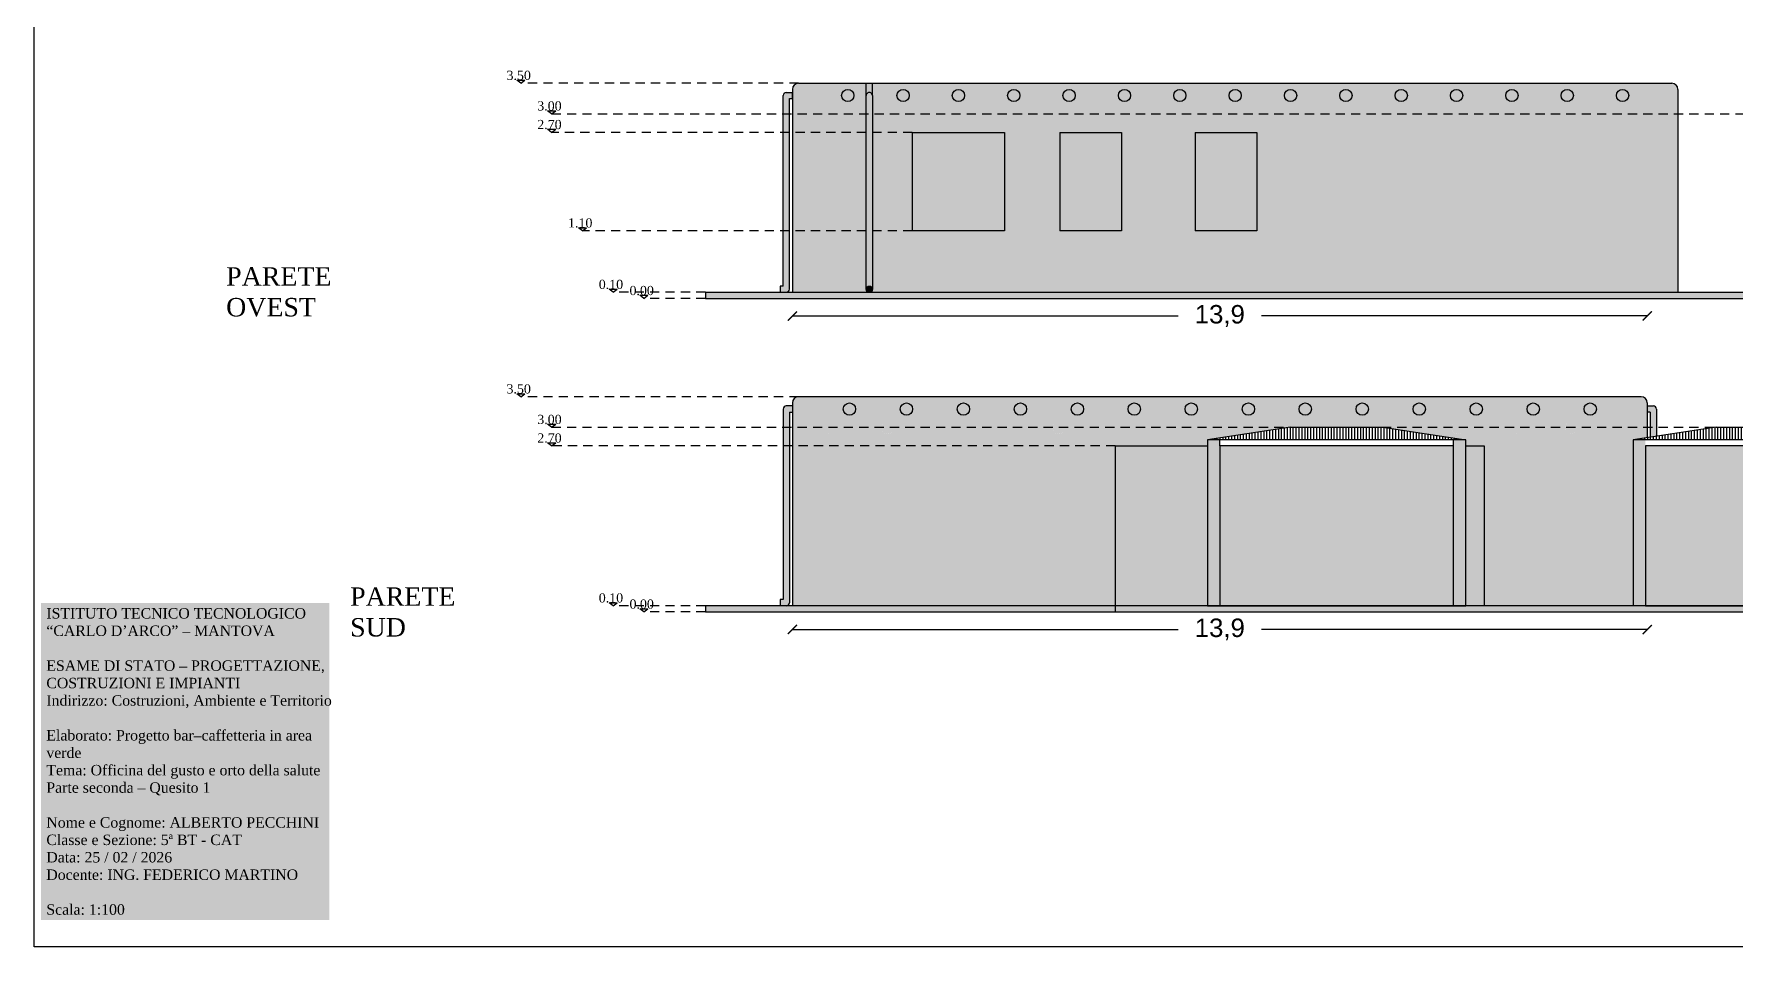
# Model space of a CAD drawing. Header units: millimetres. Extents: x 0 to 2688, y 0 to 2044.
# Drawn here: x 2346.21 to 2373.88, y 2014.14 to 2028.99 of the extents above; entities that cross this region are included whole.
import ezdxf

# ---------------------------------------------------------------- set-up
doc = ezdxf.new("R2010")
doc.units = ezdxf.units.MM
doc.linetypes.add('TRATTEGGIATA', pattern=[0.75, 0.5, -0.25])
doc.styles.get("Standard").update_dxf_attribs({"font": 'arial.ttf'})
doc.dimstyles.new('ISO-25', dxfattribs={"dimtxt": 2.5, "dimasz": 2.5, "dimexe": 1.25, "dimexo": 0.625, "dimtad": 1, "dimtxsty": 'Standard', "dimcen": 2.5, "dimadec": 0, "dimazin": 0, "dimtfac": 1, "dimtmove": 0, "dimatfit": 3, "dimfxl": 1, "dimarcsym": 0})
pattern_1 = [(90, (-93.24191, -1.42057), (-0.047625, 3e-17), [])]

# ---------------------------------------------------------------- blocks, each defined once
blk = doc.blocks.new('_ArchTick')
at = {"color": 0, "linetype": 'ByBlock', "const_width": 0.15}
blk.add_lwpolyline([(-0.5, -0.5), (0.5, 0.5)], dxfattribs=at)
blk = doc.blocks.new('*D97')
at = {"color": 0, "lineweight": -2, "transparency": 16777216}
for p, q in [((2358.539, 2019.299), (2364.813, 2019.299)), ((2372.439, 2019.299), (2366.165, 2019.299))]:
    blk.add_line(p, q, dxfattribs=at)
at = {"layer": 'Defpoints', "color": 0, "transparency": 16777216}
for p in [(2358.539, 2019.685), (2372.439, 2019.685), (2372.439, 2019.299)]:
    blk.add_point(p, dxfattribs=at)
at = {"color": 0, "lineweight": -2, "transparency": 16777216, "xscale": 0.15, "yscale": 0.15, "zscale": 0.15, "rotation": 180}
blk.add_blockref('_ArchTick', (2358.539, 2019.299), dxfattribs=at)
at = {"color": 0, "lineweight": -2, "transparency": 16777216, "xscale": 0.15, "yscale": 0.15, "zscale": 0.15}
blk.add_blockref('_ArchTick', (2372.439, 2019.299), dxfattribs=at)
at = {"color": 0, "transparency": 16777216, "insert": (2365.489, 2019.299), "char_height": 0.3, "attachment_point": 5}
blk.add_mtext('13,9', dxfattribs=at)
blk = doc.blocks.new('*D98')
at = {"color": 0, "lineweight": -2, "transparency": 16777216}
for p, q in [((2358.539, 2024.399), (2364.813, 2024.399)), ((2372.439, 2024.399), (2366.165, 2024.399))]:
    blk.add_line(p, q, dxfattribs=at)
at = {"layer": 'Defpoints', "color": 0, "transparency": 16777216}
for p in [(2358.539, 2024.785), (2372.439, 2024.785), (2372.439, 2024.399)]:
    blk.add_point(p, dxfattribs=at)
at = {"color": 0, "lineweight": -2, "transparency": 16777216, "xscale": 0.15, "yscale": 0.15, "zscale": 0.15, "rotation": 180}
blk.add_blockref('_ArchTick', (2358.539, 2024.399), dxfattribs=at)
at = {"color": 0, "lineweight": -2, "transparency": 16777216, "xscale": 0.15, "yscale": 0.15, "zscale": 0.15}
blk.add_blockref('_ArchTick', (2372.439, 2024.399), dxfattribs=at)
at = {"color": 0, "transparency": 16777216, "insert": (2365.489, 2024.399), "char_height": 0.3, "attachment_point": 5}
blk.add_mtext('13,9', dxfattribs=at)

msp = doc.modelspace()

# ---------------------------------------------------------------- hatches: boundary and pattern name
at = {"true_color": 0x83b13e, "transparency": 33554687}
h = msp.add_hatch(color=65, dxfattribs=at)
h.paths.add_polyline_path([(2372.939, 2024.785), (2372.939, 2028.085, 0.414214), (2372.839, 2028.185), (2358.639, 2028.185, 0.414214), (2358.539, 2028.085), (2358.539, 2024.785)])
h.paths.add_polyline_path([(2367.439, 2027.985, -1), (2367.639, 2027.985, -1)], flags=16)
h.paths.add_polyline_path([(2363.839, 2027.985, -1), (2364.039, 2027.985, -1)], flags=16)
h.paths.add_polyline_path([(2362.939, 2027.985, -1), (2363.139, 2027.985, -1)], flags=16)
h.paths.add_polyline_path([(2361.989, 2025.785), (2360.489, 2025.785), (2360.489, 2027.385), (2361.989, 2027.385)], flags=16)
h.paths.add_polyline_path([(2360.239, 2027.985, -1), (2360.439, 2027.985, -1)], flags=16)
at = {"transparency": 33554687}
h = msp.add_hatch(color=26, dxfattribs=at)
h.paths.add_polyline_path([(2359.339, 2027.985, 1), (2359.539, 2027.985, 1)])
h.paths.add_polyline_path([(2360.239, 2027.985, 1), (2360.439, 2027.985, 1)])
h.paths.add_polyline_path([(2361.339, 2027.985, 1), (2361.139, 2027.985, 1)])
h.paths.add_polyline_path([(2362.039, 2027.985, 1), (2362.239, 2027.985, 1)])
h.paths.add_polyline_path([(2363.139, 2027.985, 1), (2362.939, 2027.985, 1)])
h.paths.add_polyline_path([(2363.839, 2027.985, 1), (2364.039, 2027.985, 1)])
h.paths.add_polyline_path([(2364.739, 2027.985, 1), (2364.939, 2027.985, 1)])
h.paths.add_polyline_path([(2365.839, 2027.985, 1), (2365.639, 2027.985, 1)])
h.paths.add_polyline_path([(2366.739, 2027.985, 1), (2366.539, 2027.985, 1)])
h.paths.add_polyline_path([(2367.439, 2027.985, 1), (2367.639, 2027.985, 1)])
h.paths.add_polyline_path([(2368.539, 2027.985, 1), (2368.339, 2027.985, 1)])
h.paths.add_polyline_path([(2369.439, 2027.985, 1), (2369.239, 2027.985, 1)])
h.paths.add_polyline_path([(2370.339, 2027.985, 1), (2370.139, 2027.985, 1)])
h.paths.add_polyline_path([(2371.039, 2027.985, 1), (2371.239, 2027.985, 1)])
h.paths.add_polyline_path([(2372.139, 2027.985, 1), (2371.939, 2027.985, 1)])
at = {"true_color": 0x9e623d, "transparency": 33554687}
for points in [[(2358.489, 2024.835, -0.414214), (2358.439, 2024.785), (2358.339, 2024.785), (2358.339, 2024.885), (2358.389, 2024.885), (2358.389, 2027.985, -0.414214), (2358.439, 2028.035), (2358.539, 2028.035), (2358.539, 2027.935), (2358.489, 2027.935)], [(2359.839, 2027.985, 1.000008), (2359.739, 2027.985), (2359.739, 2024.835, -1.000008), (2359.839, 2024.835)], [(2358.389, 2022.885, -0.414214), (2358.439, 2022.935), (2358.539, 2022.935), (2358.539, 2022.835), (2358.489, 2022.835), (2358.489, 2019.735, -0.414214), (2358.439, 2019.685), (2358.339, 2019.685), (2358.339, 2019.785), (2358.389, 2019.785)]]:
    msp.add_hatch(color=25, dxfattribs=at).paths.add_polyline_path(points)
at = {"true_color": 0x0e5f8b, "transparency": 33554661}
h = msp.add_hatch(color=146, dxfattribs=at)
h.dxf.hatch_style = 1
h.paths.add_polyline_path([(2361.989, 2027.385), (2360.489, 2027.385), (2360.489, 2025.785), (2361.989, 2025.785)])
h.paths.add_polyline_path([(2362.889, 2025.785), (2363.889, 2025.785), (2363.889, 2027.385), (2362.889, 2027.385)])
h.paths.add_polyline_path([(2366.089, 2027.385), (2365.089, 2027.385), (2365.089, 2025.785), (2366.089, 2025.785)])
at = {"transparency": 33554687}
h = msp.add_hatch(dxfattribs=at)
h.set_pattern_fill('ANGLE', color=1)
h.set_pattern_definition([(0, (-0.5, 5.2), (0, 6.985), [5.08, -1.905]), (90, (-0.5, 5.2), (-6.985, 4e-16), [5.08, -1.905])])
h.paths.add_polyline_path([(2355.69, 2024.835), (2355.559, 2024.835), (2355.624, 2024.785)])
at = {"true_color": 0x939598, "transparency": 33554661}
h = msp.add_hatch(color=252, dxfattribs=at)
h.paths.add_polyline_path([(2374.354, 2024.785), (2357.124, 2024.785), (2357.124, 2024.685), (2374.354, 2024.685)])
h.paths.add_polyline_path([(2377.789, 2024.785), (2374.354, 2024.785), (2374.354, 2024.685), (2377.789, 2024.685)])
at = {"true_color": 0x543521, "transparency": 33554687}
msp.add_hatch(color=39, dxfattribs=at).paths.add_polyline_path([(2359.839, 2024.835, 1), (2359.739, 2024.835, 1)])
at = {"true_color": 0xc8dfa5, "transparency": 33554661}
h = msp.add_hatch(color=9, dxfattribs=at)
h.dxf.hatch_style = 1
h.paths.add_polyline_path([(2363.789, 2022.285), (2365.289, 2022.285), (2365.289, 2022.385), (2366.475, 2022.563, -0.241428), (2366.503, 2022.65), (2366.538, 2022.685), (2365.894, 2022.685), (2365.717, 2022.508, -1), (2365.576, 2022.65), (2365.611, 2022.685), (2364.967, 2022.685), (2364.791, 2022.508, -1), (2364.649, 2022.65), (2364.685, 2022.685), (2364.041, 2022.685), (2363.864, 2022.508, -1), (2363.723, 2022.65), (2363.758, 2022.685), (2363.114, 2022.685), (2362.937, 2022.508, -1), (2362.796, 2022.65), (2362.831, 2022.685), (2362.187, 2022.685), (2362.011, 2022.508, -1), (2361.869, 2022.65), (2361.905, 2022.685), (2361.261, 2022.685), (2361.084, 2022.508, -1), (2360.943, 2022.65), (2360.978, 2022.685), (2360.334, 2022.685), (2360.157, 2022.508, -1), (2360.016, 2022.65), (2360.051, 2022.685), (2359.407, 2022.685), (2359.231, 2022.508, -1), (2359.089, 2022.65), (2359.125, 2022.685), (2358.539, 2022.685), (2358.539, 2019.685), (2363.789, 2019.685)])
h.paths.add_polyline_path([(2363.102, 2022.956, -0.668179), (2363.273, 2022.885, -0.198912), (2363.243, 2022.814), (2363.114, 2022.685), (2363.758, 2022.685), (2364.029, 2022.956, -0.668179), (2364.199, 2022.885, -0.198912), (2364.17, 2022.814), (2364.041, 2022.685), (2364.685, 2022.685), (2364.955, 2022.956, -0.668179), (2365.126, 2022.885, -0.198912), (2365.097, 2022.814), (2364.967, 2022.685), (2365.611, 2022.685), (2365.882, 2022.956, -0.668179), (2366.053, 2022.885, -0.198912), (2366.023, 2022.814), (2365.894, 2022.685), (2366.538, 2022.685), (2366.809, 2022.956, -0.668179), (2366.979, 2022.885, -0.198912), (2366.95, 2022.814), (2366.821, 2022.685), (2367.465, 2022.685), (2367.735, 2022.956, -0.668179), (2367.906, 2022.885, -0.198912), (2367.877, 2022.814), (2367.747, 2022.685), (2368.391, 2022.685), (2368.662, 2022.956, -0.668179), (2368.833, 2022.885, -0.198912), (2368.803, 2022.814), (2368.674, 2022.685), (2369.318, 2022.685), (2369.589, 2022.956, -0.668179), (2369.759, 2022.885, -0.198912), (2369.73, 2022.814), (2369.601, 2022.685), (2370.245, 2022.685), (2370.515, 2022.956, -0.668179), (2370.686, 2022.885, -0.198912), (2370.657, 2022.814), (2370.527, 2022.685), (2371.171, 2022.685), (2371.442, 2022.956, -0.668179), (2371.613, 2022.885, -0.198912), (2371.583, 2022.814), (2371.454, 2022.685), (2372.439, 2022.685), (2372.439, 2022.985, 0.414214), (2372.339, 2023.085), (2358.639, 2023.085, 0.414214), (2358.539, 2022.985), (2358.539, 2022.685), (2359.125, 2022.685), (2359.395, 2022.956, -0.668179), (2359.566, 2022.885, -0.198912), (2359.537, 2022.814), (2359.407, 2022.685), (2360.051, 2022.685), (2360.322, 2022.956, -0.668179), (2360.493, 2022.885, -0.198912), (2360.463, 2022.814), (2360.334, 2022.685), (2360.978, 2022.685), (2361.249, 2022.956, -0.668179), (2361.419, 2022.885, -0.198912), (2361.39, 2022.814), (2361.261, 2022.685), (2361.905, 2022.685), (2362.175, 2022.956, -0.668179), (2362.346, 2022.885, -0.198912), (2362.317, 2022.814), (2362.187, 2022.685), (2362.831, 2022.685)])
h.paths.add_polyline_path([(2372.211, 2022.385), (2372.439, 2022.419), (2372.439, 2022.685), (2371.454, 2022.685), (2371.277, 2022.508, -1), (2371.136, 2022.65), (2371.171, 2022.685), (2370.527, 2022.685), (2370.351, 2022.508, -1), (2370.209, 2022.65), (2370.245, 2022.685), (2369.601, 2022.685), (2369.424, 2022.508, -1), (2369.283, 2022.65), (2369.318, 2022.685), (2368.674, 2022.685), (2368.52, 2022.531), (2369.489, 2022.385), (2369.489, 2022.285), (2369.789, 2022.285), (2369.789, 2019.685), (2372.211, 2019.685)])
h.paths.add_polyline_path([(2368.356, 2022.65), (2368.391, 2022.685), (2367.747, 2022.685), (2367.65, 2022.588), (2368.139, 2022.588), (2368.329, 2022.559, -0.251334)])
h.paths.add_polyline_path([(2367.429, 2022.65), (2367.465, 2022.685), (2366.821, 2022.685), (2366.723, 2022.588), (2367.4, 2022.588, -0.176714)])
at = {"true_color": 0x83b13e, "transparency": 33554661}
h = msp.add_hatch(color=65, dxfattribs=at)
h.dxf.hatch_style = 1
h.paths.add_polyline_path([(2359.537, 2022.814, -0.668179), (2359.366, 2022.885, -0.198912), (2359.395, 2022.956), (2359.089, 2022.65, 1), (2359.231, 2022.508)])
h.paths.add_polyline_path([(2360.463, 2022.814, -0.668179), (2360.293, 2022.885, -0.198912), (2360.322, 2022.956), (2360.016, 2022.65, 1), (2360.157, 2022.508)])
h.paths.add_polyline_path([(2361.39, 2022.814, -0.668179), (2361.219, 2022.885, -0.198912), (2361.249, 2022.956), (2360.943, 2022.65, 1), (2361.084, 2022.508)])
h.paths.add_polyline_path([(2362.317, 2022.814, -0.668179), (2362.146, 2022.885, -0.198912), (2362.175, 2022.956), (2361.869, 2022.65, 1), (2362.011, 2022.508)])
h.paths.add_polyline_path([(2363.243, 2022.814, -0.668179), (2363.073, 2022.885, -0.198912), (2363.102, 2022.956), (2362.796, 2022.65, 1), (2362.937, 2022.508)])
h.paths.add_polyline_path([(2364.17, 2022.814, -0.668179), (2363.999, 2022.885, -0.198912), (2364.029, 2022.956), (2363.723, 2022.65, 1), (2363.864, 2022.508)])
h.paths.add_polyline_path([(2365.097, 2022.814, -0.668179), (2364.926, 2022.885, -0.198912), (2364.955, 2022.956), (2364.649, 2022.65, 1), (2364.791, 2022.508)])
h.paths.add_polyline_path([(2366.023, 2022.814, -0.668179), (2365.853, 2022.885, -0.198912), (2365.882, 2022.956), (2365.576, 2022.65, 1), (2365.717, 2022.508)])
h.paths.add_polyline_path([(2366.95, 2022.814, -0.668179), (2366.779, 2022.885, -0.198912), (2366.809, 2022.956), (2366.503, 2022.65, 0.241428), (2366.475, 2022.563), (2366.639, 2022.588), (2366.723, 2022.588)])
h.paths.add_polyline_path([(2367.877, 2022.814, -0.668179), (2367.706, 2022.885, -0.198912), (2367.735, 2022.956), (2367.429, 2022.65, 0.176714), (2367.4, 2022.588), (2367.65, 2022.588)])
h.paths.add_polyline_path([(2368.803, 2022.814, -0.668179), (2368.633, 2022.885, -0.198912), (2368.662, 2022.956), (2368.356, 2022.65, 0.251334), (2368.329, 2022.559), (2368.52, 2022.531)])
h.paths.add_polyline_path([(2369.73, 2022.814, -0.668179), (2369.559, 2022.885, -0.198912), (2369.589, 2022.956), (2369.283, 2022.65, 1), (2369.424, 2022.508)])
h.paths.add_polyline_path([(2370.657, 2022.814, -0.668179), (2370.486, 2022.885, -0.198912), (2370.515, 2022.956), (2370.209, 2022.65, 1), (2370.351, 2022.508)])
h.paths.add_polyline_path([(2371.583, 2022.814, -0.668179), (2371.413, 2022.885, -0.198912), (2371.442, 2022.956), (2371.136, 2022.65, 1), (2371.277, 2022.508)])
at = {"transparency": 33554661}
h = msp.add_hatch(color=26, dxfattribs=at)
h.dxf.hatch_style = 1
h.paths.add_polyline_path([(2359.466, 2022.785, 1), (2359.466, 2022.985, 1)])
h.paths.add_polyline_path([(2360.393, 2022.785, 1), (2360.393, 2022.985, 1)])
h.paths.add_polyline_path([(2361.319, 2022.785, 1), (2361.319, 2022.985, 1)])
h.paths.add_polyline_path([(2362.246, 2022.785, 1), (2362.246, 2022.985, 1)])
h.paths.add_polyline_path([(2363.173, 2022.785, 1), (2363.173, 2022.985, 1)])
h.paths.add_polyline_path([(2364.099, 2022.785, 1), (2364.099, 2022.985, 1)])
h.paths.add_polyline_path([(2365.026, 2022.785, 1), (2365.026, 2022.985, 1)])
h.paths.add_polyline_path([(2365.953, 2022.785, 1), (2365.953, 2022.985, 1)])
h.paths.add_polyline_path([(2366.879, 2022.785, 1), (2366.879, 2022.985, 1)])
h.paths.add_polyline_path([(2367.806, 2022.785, -1), (2367.806, 2022.985, -1)])
h.paths.add_polyline_path([(2368.733, 2022.785, 1), (2368.733, 2022.985, 1)])
h.paths.add_polyline_path([(2369.659, 2022.785, 1), (2369.659, 2022.985, 1)])
h.paths.add_polyline_path([(2370.586, 2022.785, 1), (2370.586, 2022.985, 1)])
h.paths.add_polyline_path([(2371.513, 2022.785, 1), (2371.513, 2022.985, 1)])
at = {"true_color": 0x9e623d, "transparency": 33554687}
h = msp.add_hatch(color=25, dxfattribs=at)
edge = h.paths.add_edge_path()
edge.add_line((2372.489, 2022.427), (2372.589, 2022.442))
edge.add_line((2372.589, 2022.442), (2372.589, 2022.885))
edge.add_arc((2372.539, 2022.885), 0.05, 0, 90)
edge.add_line((2372.539, 2022.935), (2372.439, 2022.935))
edge.add_line((2372.439, 2022.935), (2372.439, 2022.835))
edge.add_line((2372.439, 2022.835), (2372.489, 2022.835))
edge.add_line((2372.489, 2022.835), (2372.489, 2022.427))
at = {"transparency": 33554687}
h = msp.add_hatch(dxfattribs=at)
h.set_pattern_fill('ANSI31', color=9, scale=0.015, angle=45)
h.set_pattern_definition(pattern_1)
h.paths.add_polyline_path([(2368.139, 2022.588), (2366.639, 2022.588), (2365.289, 2022.385), (2369.489, 2022.385)])
h = msp.add_hatch(dxfattribs=at)
h.set_pattern_fill('ANSI31', color=9, scale=0.015, angle=45)
h.set_pattern_definition(pattern_1)
h.paths.add_polyline_path([(2375.061, 2022.588), (2373.561, 2022.588), (2372.211, 2022.385), (2376.411, 2022.385)])
at = {"true_color": 0x0e5f8b, "transparency": 33554661}
h = msp.add_hatch(color=146, dxfattribs=at)
h.dxf.hatch_style = 1
h.paths.add_polyline_path([(2365.289, 2022.285), (2363.789, 2022.285), (2363.789, 2019.685), (2365.289, 2019.685)])
at = {"transparency": 33554661}
h = msp.add_hatch(color=26, dxfattribs=at)
h.dxf.hatch_style = 1
h.paths.add_polyline_path([(2365.489, 2022.335), (2365.489, 2022.385), (2365.289, 2022.385), (2365.289, 2019.685), (2365.489, 2019.685)])
h.paths.add_polyline_path([(2369.489, 2022.385), (2369.289, 2022.385), (2369.289, 2022.36), (2369.289, 2019.685), (2369.489, 2019.685)])
at = {"true_color": 0x0e5f8b, "transparency": 33554661}
h = msp.add_hatch(dxfattribs=at)
h.set_pattern_fill('GOST_GLASS', color=146, scale=0.015, angle=45, style=0)
h.set_pattern_definition([(90, (-93.24191, -1.42057), (0.09, 0.09), [0.075, -0.105]), (90, (-93.21941, -1.39807), (0.09, 0.09), [0.03, -0.15]), (90, (-93.26441, -1.39807), (0.09, 0.09), [0.03, -0.15])])
h.paths.add_polyline_path([(2369.289, 2019.685), (2369.289, 2022.285), (2365.489, 2022.285), (2365.489, 2019.685)])
h.paths.add_polyline_path([(2376.211, 2019.685), (2376.211, 2022.285), (2372.411, 2022.285), (2372.411, 2019.685)])
h = msp.add_hatch(color=146, dxfattribs=at)
h.dxf.hatch_style = 1
h.paths.add_polyline_path([(2369.789, 2022.285), (2369.489, 2022.285), (2369.489, 2019.685), (2369.789, 2019.685)])
at = {"transparency": 33554661}
h = msp.add_hatch(color=26, dxfattribs=at)
h.dxf.hatch_style = 1
h.paths.add_polyline_path([(2372.411, 2022.335), (2372.411, 2022.385), (2372.211, 2022.385), (2372.211, 2019.685), (2372.411, 2019.685)])
h.paths.add_polyline_path([(2376.411, 2022.385), (2376.211, 2022.385), (2376.211, 2022.36), (2376.211, 2019.685), (2376.411, 2019.685)])
at = {"transparency": 33554687}
h = msp.add_hatch(dxfattribs=at)
h.set_pattern_fill('ANGLE', color=1)
h.set_pattern_definition([(0, (-0.5, 0.1), (0, 6.985), [5.08, -1.905]), (90, (-0.5, 0.1), (-6.985, 4e-16), [5.08, -1.905])])
h.paths.add_polyline_path([(2355.69, 2019.735), (2355.559, 2019.735), (2355.624, 2019.685)])
at = {"true_color": 0x939598, "transparency": 33554661}
h = msp.add_hatch(color=252, dxfattribs=at)
h.paths.add_polyline_path([(2377.289, 2019.685), (2363.789, 2019.685), (2363.789, 2019.585), (2377.289, 2019.585)])
h.paths.add_polyline_path([(2363.789, 2019.685), (2357.124, 2019.685), (2357.124, 2019.585), (2363.789, 2019.585)])

# ---------------------------------------------------------------- linework, layer by layer
for p, q in [((2354.059, 2028.235), (2354.19, 2028.235)), ((2358.539, 2028.085), (2358.539, 2024.785)), ((2358.639, 2028.185), (2372.839, 2028.185)), ((2359.739, 2027.985), (2359.739, 2028.185)), ((2359.839, 2027.985), (2359.839, 2028.185)), ((2372.939, 2028.085), (2372.939, 2024.785)), ((2358.389, 2024.885), (2358.389, 2027.985)), ((2358.439, 2028.035), (2358.539, 2028.035)), ((2358.489, 2024.835), (2358.489, 2027.935)), ((2358.489, 2027.935), (2358.539, 2027.935)), ((2358.539, 2027.935), (2358.539, 2028.035)), ((2359.739, 2024.835), (2359.739, 2027.985)), ((2354.559, 2027.738), (2354.69, 2027.738)), ((2354.559, 2027.435), (2354.69, 2027.435)), ((2360.489, 2027.385), (2360.489, 2025.785)), ((2360.489, 2027.385), (2361.989, 2027.385)), ((2361.989, 2027.385), (2361.989, 2025.785)), ((2362.889, 2027.385), (2362.889, 2025.785)), ((2362.889, 2027.385), (2363.889, 2027.385)), ((2363.889, 2027.385), (2363.889, 2025.785)), ((2365.089, 2027.385), (2365.089, 2025.785)), ((2365.089, 2027.385), (2366.089, 2027.385)), ((2366.089, 2027.385), (2366.089, 2025.785)), ((2355.059, 2025.835), (2355.19, 2025.835)), ((2361.989, 2025.785), (2360.489, 2025.785)), ((2363.889, 2025.785), (2362.889, 2025.785)), ((2366.089, 2025.785), (2365.089, 2025.785)), ((2355.559, 2024.835), (2355.69, 2024.835)), ((2357.124, 2024.785), (2377.789, 2024.785)), ((2357.124, 2024.785), (2357.124, 2024.685)), ((2358.389, 2024.885), (2358.339, 2024.885)), ((2358.339, 2024.885), (2358.339, 2024.785)), ((2356.059, 2024.735), (2356.19, 2024.735)), ((2357.124, 2024.685), (2377.789, 2024.685)), ((2354.059, 2023.135), (2354.19, 2023.135)), ((2358.389, 2022.885), (2358.389, 2019.785)), ((2358.489, 2022.835), (2358.539, 2022.835)), ((2358.489, 2022.835), (2358.489, 2019.735)), ((2358.539, 2022.985), (2358.539, 2019.685)), ((2372.339, 2023.085), (2358.639, 2023.085)), ((2372.439, 2022.985), (2372.439, 2022.419)), ((2372.489, 2022.835), (2372.439, 2022.835)), ((2372.489, 2022.835), (2372.489, 2022.427)), ((2372.589, 2022.885), (2372.589, 2022.442)), ((2354.559, 2022.638), (2354.69, 2022.638)), ((2366.639, 2022.588), (2365.289, 2022.385)), ((2366.639, 2022.588), (2368.139, 2022.588)), ((2368.139, 2022.588), (2369.489, 2022.385)), ((2373.561, 2022.588), (2372.211, 2022.385)), ((2373.561, 2022.588), (2375.061, 2022.588)), ((2354.559, 2022.335), (2354.69, 2022.335)), ((2363.789, 2022.285), (2363.789, 2019.685)), ((2363.789, 2022.285), (2365.289, 2022.285)), ((2365.489, 2022.285), (2365.489, 2022.385)), ((2369.289, 2022.285), (2369.289, 2022.385)), ((2369.489, 2022.285), (2369.789, 2022.285)), ((2369.789, 2022.285), (2369.789, 2019.685)), ((2358.389, 2019.785), (2358.339, 2019.785)), ((2358.339, 2019.785), (2358.339, 2019.685)), ((2355.559, 2019.735), (2355.69, 2019.735)), ((2356.059, 2019.635), (2356.19, 2019.635)), ((2357.124, 2019.685), (2357.124, 2019.585)), ((2377.289, 2019.685), (2357.124, 2019.685)), ((2357.124, 2019.585), (2377.289, 2019.585)), ((2358.439, 2019.685), (2358.339, 2019.685)), ((2363.789, 2019.685), (2363.789, 2019.585))]:
    msp.add_line(p, q)
at = {"color": 1, "linetype": 'TRATTEGGIATA', "ltscale": 0.3}
for p, q in [((2358.639, 2028.185), (2354.124, 2028.185)), ((2354.624, 2027.688), (2375.561, 2027.688)), ((2360.489, 2027.385), (2354.624, 2027.385)), ((2360.489, 2025.785), (2355.124, 2025.785)), ((2357.124, 2024.785), (2355.624, 2024.785)), ((2357.124, 2024.685), (2356.124, 2024.685)), ((2358.639, 2023.085), (2354.124, 2023.085)), ((2354.624, 2022.588), (2373.561, 2022.588)), ((2363.789, 2022.285), (2354.624, 2022.285)), ((2357.124, 2019.685), (2355.624, 2019.685)), ((2357.124, 2019.585), (2356.124, 2019.585))]:
    msp.add_line(p, q, dxfattribs=at)
for points in [[(2346.207, 2043.835), (2388.207, 2043.835), (2388.207, 2014.135), (2346.207, 2014.135)], [(2365.289, 2022.385), (2365.289, 2019.685), (2369.489, 2019.685), (2369.489, 2022.385)], [(2365.489, 2022.285), (2365.489, 2019.685), (2369.289, 2019.685), (2369.289, 2022.285)], [(2372.411, 2022.285), (2372.411, 2019.685), (2376.211, 2019.685), (2376.211, 2022.285)]]:
    msp.add_lwpolyline(points, close=True)
for points in [[(2354.124, 2028.185), (2354.059, 2028.235)], [(2354.124, 2028.185), (2354.19, 2028.235)], [(2359.839, 2027.985), (2359.839, 2024.835)], [(2354.624, 2027.688), (2354.559, 2027.738)], [(2354.624, 2027.688), (2354.69, 2027.738)], [(2354.624, 2027.385), (2354.559, 2027.435)], [(2354.624, 2027.385), (2354.69, 2027.435)], [(2355.124, 2025.785), (2355.059, 2025.835)], [(2355.124, 2025.785), (2355.19, 2025.835)], [(2355.624, 2024.785), (2355.559, 2024.835)], [(2355.624, 2024.785), (2355.69, 2024.835)], [(2358.339, 2024.785), (2358.439, 2024.785)], [(2356.124, 2024.685), (2356.059, 2024.735)], [(2356.124, 2024.685), (2356.19, 2024.735)], [(2354.124, 2023.085), (2354.059, 2023.135)], [(2354.124, 2023.085), (2354.19, 2023.135)], [(2358.539, 2022.935), (2358.439, 2022.935)], [(2372.439, 2022.935), (2372.539, 2022.935)], [(2354.624, 2022.588), (2354.559, 2022.638)], [(2354.624, 2022.588), (2354.69, 2022.638)], [(2354.624, 2022.285), (2354.559, 2022.335)], [(2354.624, 2022.285), (2354.69, 2022.335)], [(2376.411, 2019.685), (2376.411, 2022.385), (2372.211, 2022.385), (2372.211, 2019.685)], [(2355.624, 2019.685), (2355.559, 2019.735)], [(2355.624, 2019.685), (2355.69, 2019.735)], [(2356.124, 2019.585), (2356.059, 2019.635)], [(2356.124, 2019.585), (2356.19, 2019.635)], [(2372.411, 2019.685), (2376.211, 2019.685)]]:
    msp.add_lwpolyline(points)
for centre, radius in [((2359.439, 2027.985), 0.1), ((2360.339, 2027.985), 0.1), ((2361.239, 2027.985), 0.1), ((2362.139, 2027.985), 0.1), ((2363.039, 2027.985), 0.1), ((2363.939, 2027.985), 0.1), ((2364.839, 2027.985), 0.1), ((2365.739, 2027.985), 0.1), ((2366.639, 2027.985), 0.1), ((2367.539, 2027.985), 0.1), ((2368.439, 2027.985), 0.1), ((2369.339, 2027.985), 0.1), ((2370.239, 2027.985), 0.1), ((2371.139, 2027.985), 0.1), ((2372.039, 2027.985), 0.1), ((2359.789, 2024.835), 0.05), ((2359.466, 2022.885), 0.1), ((2360.393, 2022.885), 0.1), ((2361.319, 2022.885), 0.1), ((2362.246, 2022.885), 0.1), ((2363.173, 2022.885), 0.1), ((2364.099, 2022.885), 0.1), ((2365.026, 2022.885), 0.1), ((2365.953, 2022.885), 0.1), ((2366.879, 2022.885), 0.1), ((2367.806, 2022.885), 0.1), ((2368.733, 2022.885), 0.1), ((2369.659, 2022.885), 0.1), ((2370.586, 2022.885), 0.1), ((2371.513, 2022.885), 0.1)]:
    msp.add_circle(centre, radius)
for centre, radius, start, end in [((2358.639, 2028.085), 0.1, 90, 180), ((2372.839, 2028.085), 0.1, 0, 90), ((2358.439, 2027.985), 0.05, 90, 180), ((2359.789, 2027.985), 0.05, 0, 180.0009), ((2358.439, 2024.835), 0.05, 270, 0), ((2358.439, 2022.885), 0.05, 90, 180), ((2358.639, 2022.985), 0.1, 90, 180), ((2372.339, 2022.985), 0.1, 0, 90), ((2372.539, 2022.885), 0.05, 0, 90), ((2358.439, 2019.735), 0.05, 270, 0)]:
    msp.add_arc(centre, radius, start, end)

# ---------------------------------------------------------------- texts
for s, insert, char_height, attachment_point in [('{\\fTimes New Roman|b0|i0|c0|p18;3.50}', (2353.89, 2028.235), 0.15, 7), ('{\\fTimes New Roman|b0|i0|c0|p18;3.00}', (2354.39, 2027.738), 0.15, 7), ('{\\fTimes New Roman|b0|i0|c0|p18;2.70}', (2354.39, 2027.435), 0.15, 7), ('{\\fTimes New Roman|b0|i0|c0|p18;1.10}', (2354.89, 2025.835), 0.15, 7), ('{\\fTimes New Roman|b0|i0|c0|p18;PARETE OVEST}', (2349.331, 2024.385), 0.3, 7), ('{\\fTimes New Roman|b0|i0|c0|p18;0.10}', (2355.39, 2024.835), 0.15, 7), ('{\\fTimes New Roman|b0|i0|c0|p18;0.00}', (2355.89, 2024.735), 0.15, 7), ('{\\fTimes New Roman|b0|i0|c0|p18;3.50}', (2353.89, 2023.135), 0.15, 7), ('{\\fTimes New Roman|b0|i0|c0|p18;3.00}', (2354.39, 2022.638), 0.15, 7), ('{\\fTimes New Roman|b0|i0|c0|p18;2.70}', (2354.39, 2022.335), 0.15, 7), ('{\\fTimes New Roman|b0|i0|c0|p18;PARETE SUD}', (2351.347, 2019.985), 0.3, 1), ('{\\fTimes New Roman|b0|i0|c0|p18;0.10}', (2355.39, 2019.735), 0.15, 7), ('{\\fTimes New Roman|b0|i0|c0|p18;0.00}', (2355.89, 2019.635), 0.15, 7)]:
    msp.add_mtext_dynamic_manual_height_columns(s, width=0.3, gutter_width=12.5, heights=[0], dxfattribs=dict(at, insert=insert, char_height=char_height, attachment_point=attachment_point))
at = {"insert": (2346.407, 2019.647), "char_height": 0.17, "width": 4.51631, "attachment_point": 1, "bg_fill": 1, "box_fill_scale": 1.5, "bg_fill_color": 256, "bg_fill_true_color": 16764159, "bg_fill_transparency": 0}
msp.add_mtext('{\\fTimes New Roman|b0|i0|c0|p18;ISTITUTO TECNICO TECNOLOGICO “CARLO D’ARCO” – MANTOVA\\P\\PESAME DI STATO – PROGETTAZIONE, COSTRUZIONI E IMPIANTI\\PIndirizzo: Costruzioni, Ambiente e Territorio\\P\\PElaborato: Progetto bar–caffetteria in area verde\\PTema: Officina del gusto e orto della salute\\PParte seconda – Quesito 1\\P\\PNome e Cognome: ALBERTO PECCHINI\\PClasse e Sezione: 5ª BT - CAT\\PData: 25 / 02 / 2026\\PDocente: ING. FEDERICO MARTINO\\P\\PScala: 1:100}', dxfattribs=at)

# ---------------------------------------------------------------- dimensions: what is measured, and where the dimension line sits
at = {"color": 6}
for base, p1, p2, picture, middle in [((2372.439, 2024.399), (2358.539, 2024.785), (2372.439, 2024.785), '*D98', (2365.489, 2024.399)), ((2372.439, 2019.299), (2358.539, 2019.685), (2372.439, 2019.685), '*D97', (2365.489, 2019.299))]:
    dim = msp.add_linear_dim(base=base, p1=p1, p2=p2, dimstyle='ISO-25', override={"dimtxt": 0.3, "dimasz": 0.15, "dimgap": 0.3, "dimtad": 0, "dimblk1": 'ArchTick', "dimblk2": 'ArchTick', "dimsah": 1, "dimse1": 1, "dimse2": 1}, dxfattribs=at)
    dim.commit()
    dim.dimension.update_dxf_attribs({"geometry": picture, "text_midpoint": middle})

doc.saveas('drawing.dxf')
